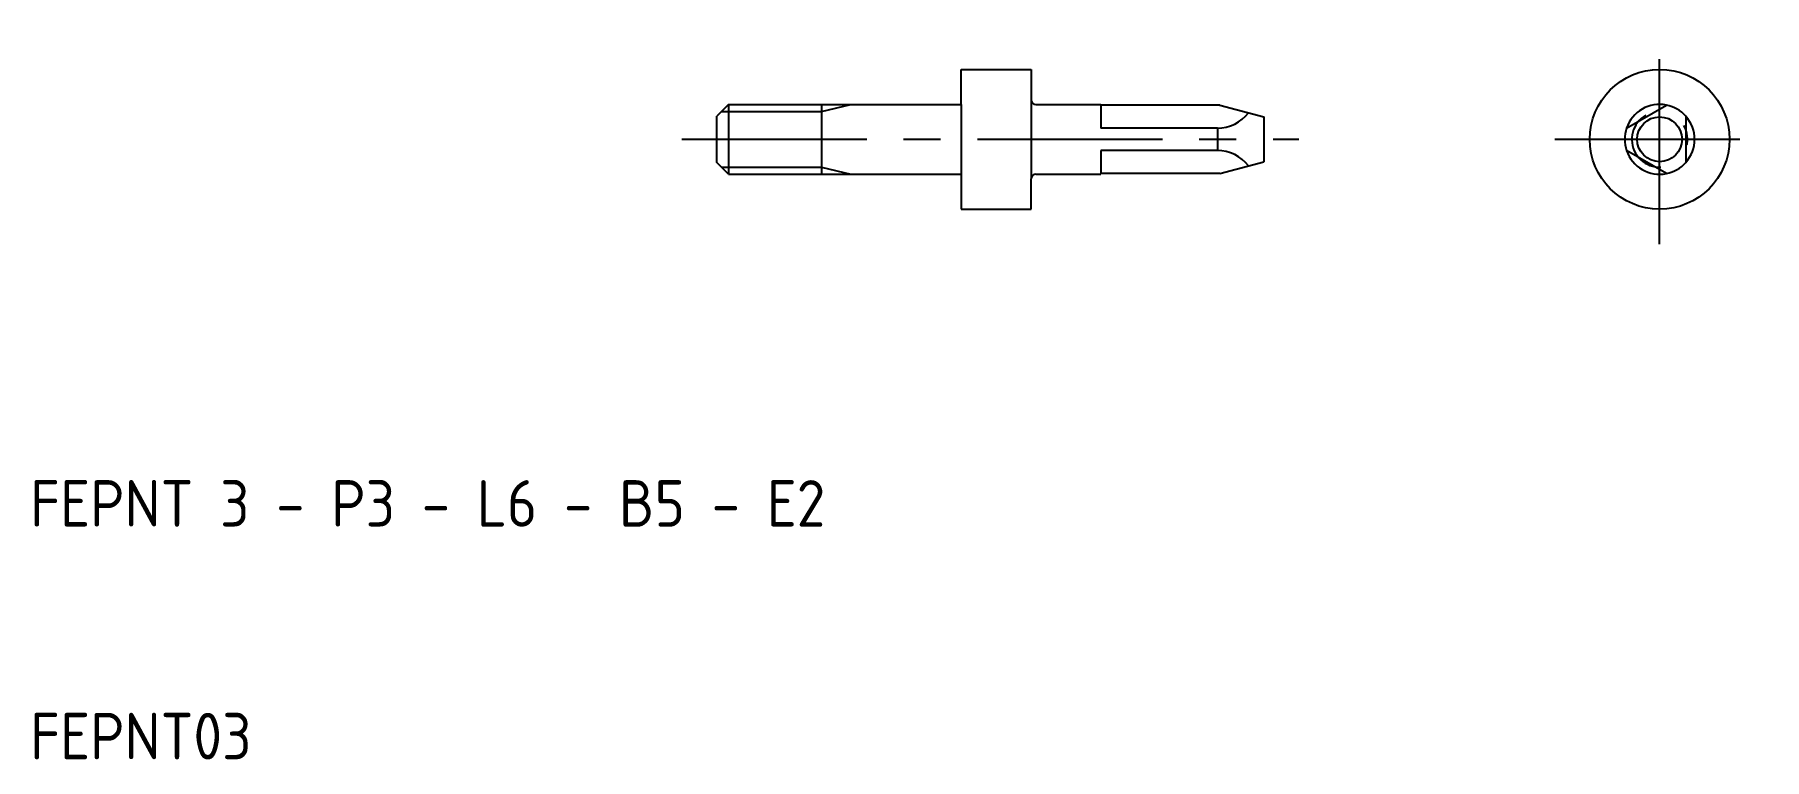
# Model space of a CAD drawing. Extents: x 10.2 to 84.5, y 10 to 41.1.
import ezdxf

# ---------------------------------------------------------------- set-up
doc = ezdxf.new("R2010")
doc.units = 0
doc.header["$LTSCALE"] = 0.25
doc.linetypes.add('CENTER', pattern=[50.8, 31.75, -6.35, 6.35, -6.35])
doc.linetypes.add('DASHED', pattern=[19.05, 12.7, -6.35])
doc.layers.get('0').update_dxf_attribs({"linetype": 'CONTINUOUS'})
doc.layers.add('CENTER', color=1, linetype='CENTER')
doc.styles.get("Standard").update_dxf_attribs({"font": 'ISOCP.SHX', "bigfont": 'extfont.shx'})

msp = doc.modelspace()

# ---------------------------------------------------------------- linework, layer by layer
for p, q in [((50, 39.64284), (53, 39.64284)), ((50, 38.14284), (50, 39.64284)), ((53, 39.64284), (53, 38.34284)), ((40, 38.14284), (39.5, 37.64284)), ((40, 38.14284), (40, 35.14284)), ((40, 38.14284), (50, 38.14284)), ((44, 38.14284), (44, 35.14284)), ((50, 38.14284), (50, 35.14284)), ((53, 38.34284), (53, 34.94284)), ((53.2, 38.14284), (56, 38.14284)), ((56, 38.113197), (56, 38.14284)), ((56, 38.113197), (56, 37.12104)), ((61.110629, 38.113197), (56, 38.113197)), ((61.110629, 38.113197), (63, 37.606941)), ((78.578267, 37.12104), (80.296733, 38.113197)), ((39.5, 35.64284), (39.5, 37.64284)), ((63, 37.606941), (63, 35.678738)), ((81.125, 37.634996), (81.125, 35.650683)), ((61, 37.12104), (56, 37.12104)), ((61, 37.12104), (61, 36.16464)), ((56, 36.16464), (56, 35.172483)), ((61, 36.16464), (56, 36.16464)), ((61.110629, 35.172483), (63, 35.678738)), ((80.296733, 35.172483), (78.578267, 36.16464)), ((40, 35.14284), (39.5, 35.64284)), ((40, 35.14284), (50, 35.14284)), ((50, 35.14284), (50, 33.64284)), ((53, 33.64284), (53, 34.94284)), ((53.2, 35.14284), (56, 35.14284)), ((56, 35.172483), (56, 35.14284)), ((61.110629, 35.172483), (56, 35.172483)), ((50, 33.64284), (53, 33.64284))]:
    msp.add_line(p, q)
at = {"color": 3}
for p, q in [((44, 37.83634), (45.25, 38.14284)), ((39.6935, 37.83634), (44, 37.83634)), ((39.6935, 35.44934), (44, 35.44934)), ((44, 35.44934), (45.25, 35.14284))]:
    msp.add_line(p, q, dxfattribs=at)
for radius in [3, 0.964102]:
    msp.add_circle((80, 36.64284), radius)
for centre, radius, start, end in [((53.2, 38.34284), 0.2, 180, 270), ((80, 36.64284), 1.5, 78.590378, 161.409622), ((80, 36.64284), 1.5, 41.409622, 78.590378), ((61, 38.790919), 1.669879, 270, 322.983391), ((80, 36.64284), 1.5, 318.590378, 41.409622), ((80, 36.64284), 1.5, 161.409622, 198.590378), ((61, 34.49476), 1.669879, 37.016609, 90), ((80, 36.64284), 1.5, 198.590378, 281.409622), ((53.2, 34.94284), 0.2, 90, 180), ((80, 36.64284), 1.5, 281.409622, 318.590378)]:
    msp.add_arc(centre, radius, start, end)
at = {"color": 3, "linetype": 'DASHED'}
msp.add_arc((80, 36.64284), 1.1935, 120, 30, dxfattribs=at)
at = {"layer": 'CENTER'}
for p, q in [((80, 32.14284), (80, 41.14284)), ((38, 36.64284), (64.5, 36.64284)), ((75.5, 36.64284), (84.5, 36.64284))]:
    msp.add_line(p, q, dxfattribs=at)

# ---------------------------------------------------------------- texts
for s, p in [('FEPNT 3 - P3 - L6 - B5 - E2', (10, 20)), ('FEPNT03', (10, 10))]:
    msp.add_text(s, height=2).set_placement(p)

doc.saveas('drawing.dxf')
